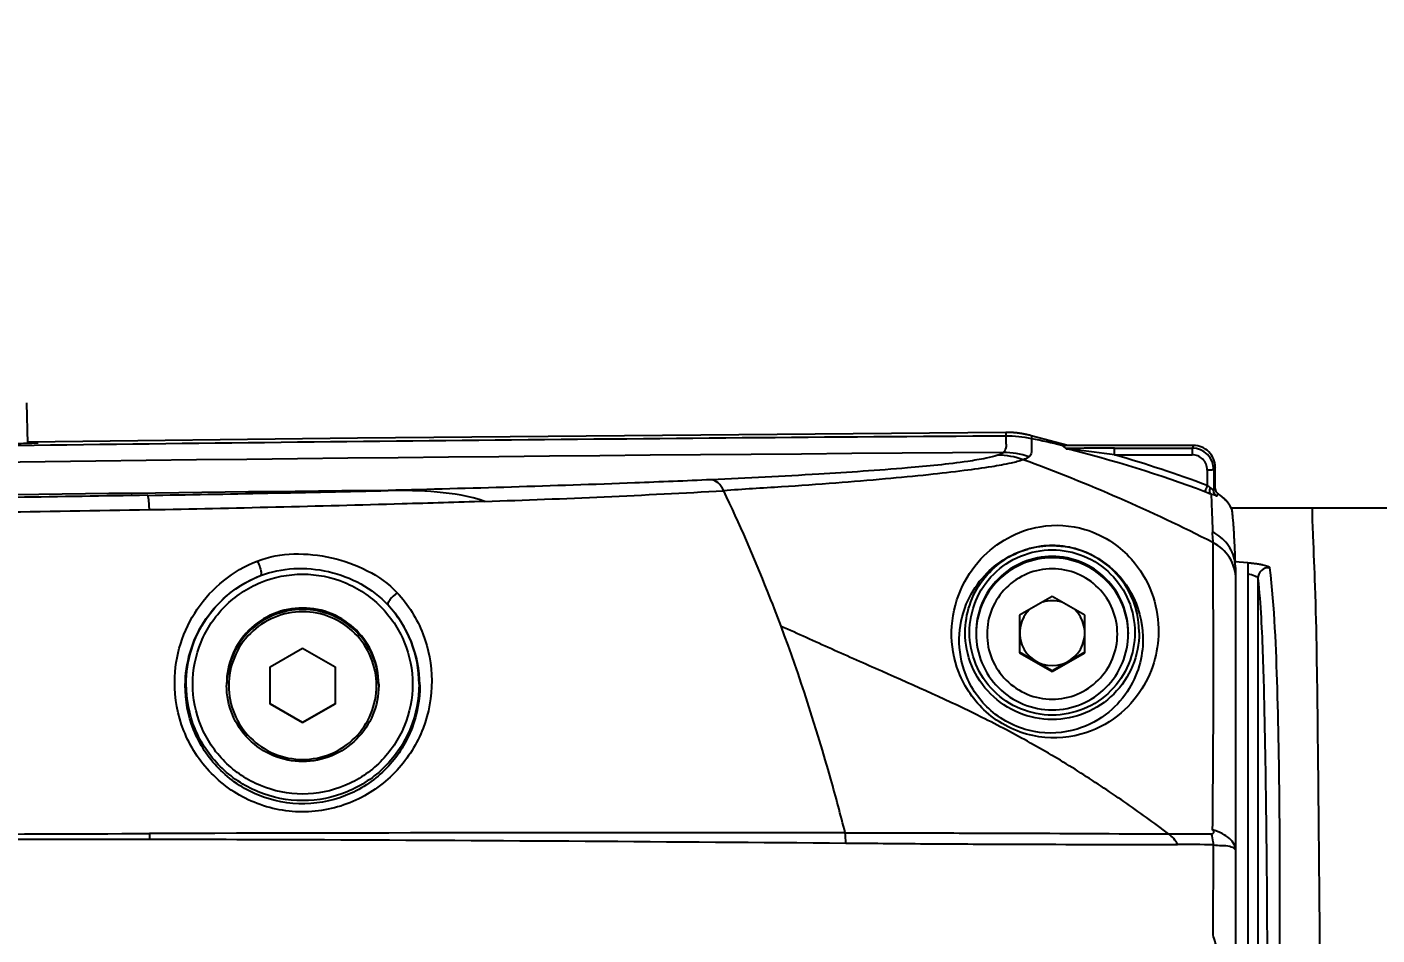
# Model space of a CAD drawing. Header units: millimetres. Extents: x 5828 to 6704, y 123 to 421.
# Drawn here: x 6388.12 to 6391.227, y 276.867 to 278.957 of the extents above; entities that cross this region are included whole.
import ezdxf

# ---------------------------------------------------------------- set-up
doc = ezdxf.new("R2010")
doc.units = ezdxf.units.MM
doc.layers.add('外形图', color=7, linetype='Continuous')
doc.layers.add('尺寸标注', color=7, linetype='Continuous')
doc.styles.add('微软雅黑', font='msyh.ttc', dxfattribs={"height": 1.5})
doc.dimstyles.new('尺寸标注_1_20比例', dxfattribs={"dimtxt": 1.5, "dimasz": 1.25, "dimexe": 0.5, "dimexo": 0.4, "dimgap": 0.5, "dimtad": 1, "dimdec": 1, "dimlfac": 20, "dimdsep": 46, "dimtxsty": '微软雅黑', "dimcen": 0.09, "dimadec": 0, "dimazin": 0, "dimtp": 0.01, "dimtm": 0.01, "dimtfac": 1, "dimtdec": 1, "dimtofl": 0, "dimtmove": 0, "dimatfit": 3, "dimfxl": 1, "dimtolj": 1, "dimarcsym": 0})

# ---------------------------------------------------------------- blocks, each defined once
blk = doc.blocks.new('*D1082')
at = {"layer": 'Defpoints', "color": 0}
for p in [(6409.4545, 284.8229), (6409.4545, 280.4069), (6378.7066, 275.3693)]:
    blk.add_point(p, dxfattribs=at)
at = {"layer": '尺寸标注', "color": 0, "lineweight": -2}
for p, q in [((6378.7066, 275.7693), (6378.7066, 285.3229)), ((6409.4545, 280.8069), (6409.4545, 285.3229)), ((6379.9566, 284.8229), (6408.2045, 284.8229))]:
    blk.add_line(p, q, dxfattribs=at)
at = {"layer": '尺寸标注', "color": 0}
for points in [[(6379.9566, 285.0312), (6379.9566, 284.6146), (6378.7066, 284.8229)], [(6408.2045, 284.6146), (6408.2045, 285.0312), (6409.4545, 284.8229)]]:
    blk.add_solid(points, dxfattribs=at)
at = {"layer": '尺寸标注', "color": 0, "insert": (6394.0805, 286.0945), "char_height": 1.5, "attachment_point": 5, "style": '微软雅黑'}
blk.add_mtext('\\A1;\\A1;{\\fAlibaba PuHuiTi 3.0 55 Regular|b0|i0|c134|p18;615}', dxfattribs=at)
blk = doc.blocks.new('*D1086')
at = {"layer": 'Defpoints', "color": 0}
for p in [(6374.8045, 277.1443), (6410.7045, 221.4555), (6410.7045, 217.572)]:
    blk.add_point(p, dxfattribs=at)
at = {"layer": '尺寸标注', "color": 0, "lineweight": -2}
for p, q in [((6374.8045, 276.7443), (6374.8045, 217.072)), ((6410.7045, 221.0555), (6410.7045, 217.072)), ((6376.0545, 217.572), (6409.4545, 217.572))]:
    blk.add_line(p, q, dxfattribs=at)
at = {"layer": '尺寸标注', "color": 0}
for points in [[(6376.0545, 217.7803), (6376.0545, 217.3636), (6374.8045, 217.572)], [(6409.4545, 217.3636), (6409.4545, 217.7803), (6410.7045, 217.572)]]:
    blk.add_solid(points, dxfattribs=at)
at = {"layer": '尺寸标注', "color": 0, "insert": (6392.7545, 218.8436), "char_height": 1.5, "attachment_point": 5, "style": '微软雅黑'}
blk.add_mtext('\\A1;\\A1;{\\fAlibaba PuHuiTi 3.0 55 Regular|b0|i0|c134|p18;718}', dxfattribs=at)

msp = doc.modelspace()

# ---------------------------------------------------------------- linework, layer by layer
at = {"layer": '外形图', "linetype": 'ByBlock'}
for p, q in [((6388.122, 277.9983), (6388.1201, 278.0917)), ((6388.8811, 278.0109), (6388.1219, 278.0013)), ((6390.3725, 278.0239), (6390.3726, 278.0155)), ((6390.3914, 278.0232), (6390.3895, 278.0233)), ((6390.3931, 278.023), (6390.3914, 278.0232)), ((6390.3948, 278.0229), (6390.3931, 278.023)), ((6390.3964, 278.0227), (6390.3948, 278.0229)), ((6390.3979, 278.0225), (6390.3964, 278.0227)), ((6390.3994, 278.0223), (6390.3979, 278.0225)), ((6390.4008, 278.0222), (6390.3994, 278.0223)), ((6390.4022, 278.022), (6390.4008, 278.0222)), ((6390.4035, 278.0218), (6390.4022, 278.022)), ((6390.4049, 278.0216), (6390.4035, 278.0218)), ((6390.4062, 278.0214), (6390.4049, 278.0216)), ((6390.4076, 278.0212), (6390.4062, 278.0214)), ((6390.4089, 278.021), (6390.4076, 278.0212)), ((6390.4102, 278.0208), (6390.4089, 278.021)), ((6390.4115, 278.0205), (6390.4102, 278.0208)), ((6390.4128, 278.0203), (6390.4115, 278.0205)), ((6390.4141, 278.0201), (6390.4128, 278.0203)), ((6390.4154, 278.0198), (6390.4141, 278.0201)), ((6390.4167, 278.0196), (6390.4154, 278.0198)), ((6390.418, 278.0193), (6390.4167, 278.0196)), ((6390.4192, 278.019), (6390.418, 278.0193)), ((6390.4205, 278.0188), (6390.4192, 278.019)), ((6390.4217, 278.0185), (6390.4205, 278.0188)), ((6390.4229, 278.0182), (6390.4217, 278.0185)), ((6390.4241, 278.0179), (6390.4229, 278.0182)), ((6390.4253, 278.0177), (6390.4241, 278.0179)), ((6390.4265, 278.0174), (6390.4253, 278.0177)), ((6390.4277, 278.0171), (6390.4265, 278.0174)), ((6390.4288, 278.0168), (6390.4277, 278.0171)), ((6390.43, 278.0165), (6390.4288, 278.0168)), ((6390.4312, 278.0162), (6390.43, 278.0165)), ((6390.5158, 277.9939), (6390.4312, 278.0162)), ((6390.8045, 277.9939), (6390.5013, 277.9939)), ((6390.5175, 277.9939), (6390.5129, 277.9941)), ((6390.6227, 277.9722), (6390.8013, 277.9722)), ((6390.623, 277.9722), (6390.623, 277.9875)), ((6390.623, 277.9875), (6390.8013, 277.9875)), ((6390.8045, 277.9939), (6390.8013, 277.9875)), ((6390.8013, 277.9875), (6390.8013, 277.9722)), ((6390.8545, 277.9439), (6390.8513, 277.9375)), ((6390.8545, 277.895), (6390.8545, 277.9439)), ((6390.8363, 277.9372), (6390.8363, 277.9017)), ((6390.8513, 277.9375), (6390.8513, 277.8899)), ((6390.8606, 277.883), (6390.8615, 277.8824)), ((6390.861, 277.8827), (6390.8608, 277.8828)), ((6390.8621, 277.882), (6390.861, 277.8827)), ((6390.867, 277.8785), (6390.8621, 277.882)), ((6390.8708, 277.8755), (6390.867, 277.8785)), ((6390.8722, 277.8744), (6390.8708, 277.8755)), ((6390.8753, 277.8714), (6390.8722, 277.8744)), ((6390.877, 277.8698), (6390.8753, 277.8714)), ((6390.8796, 277.8669), (6390.877, 277.8698)), ((6390.8815, 277.8649), (6390.8796, 277.8669)), ((6390.8836, 277.8621), (6390.8815, 277.8649)), ((6390.8922, 277.8491), (6390.892, 277.8491)), ((6391.352, 277.8491), (6390.8922, 277.8491)), ((6391.0784, 277.8488), (6391.0784, 277.8491)), ((6390.4542, 277.7618), (6390.4545, 277.7618)), ((6390.4668, 277.763), (6390.4669, 277.763)), ((6390.8995, 277.7268), (6390.9295, 277.7245)), ((6390.9295, 277.7243), (6390.9295, 272.9688)), ((6388.6424, 277.6878), (6388.6573, 277.6942)), ((6388.6573, 277.6942), (6388.6575, 277.6942)), ((6390.902, 272.989), (6390.902, 277.7048)), ((6390.9529, 277.6878), (6390.9529, 273.0036)), ((6390.4795, 277.6465), (6390.4045, 277.6032)), ((6390.5545, 277.6032), (6390.4795, 277.6465)), ((6390.4045, 277.6032), (6390.4045, 277.5167)), ((6390.5545, 277.5167), (6390.5545, 277.6032)), ((6390.3045, 277.5634), (6390.3045, 277.5604)), ((6390.6545, 277.5634), (6390.6545, 277.5604)), ((6388.68, 277.4842), (6388.7545, 277.5272)), ((6388.7545, 277.5272), (6388.829, 277.4842)), ((6390.4045, 277.5189), (6390.4795, 277.4756)), ((6390.4045, 277.5167), (6390.4795, 277.4734)), ((6390.4795, 277.4756), (6390.5545, 277.5189)), ((6390.4795, 277.4734), (6390.5545, 277.5167)), ((6388.68, 277.3982), (6388.68, 277.4842)), ((6388.829, 277.4842), (6388.829, 277.3982)), ((6390.4795, 277.4734), (6390.4795, 277.4756)), ((6388.5795, 277.4447), (6388.5795, 277.4413)), ((6388.9295, 277.4447), (6388.9295, 277.4413)), ((6388.68, 277.4), (6388.7545, 277.357)), ((6388.7545, 277.3552), (6388.68, 277.3982)), ((6388.7545, 277.357), (6388.829, 277.4)), ((6388.829, 277.3982), (6388.7545, 277.3552)), ((6388.7545, 277.3552), (6388.7545, 277.357)), ((6388.402, 277.1007), (6388.402, 277.0878)), ((6390.8497, 276.8673), (6390.8506, 277.075))]:
    msp.add_line(p, q, dxfattribs=at)
msp.add_lwpolyline([(6390.3895, 278.0233), (6390.3886, 278.0234), (6390.3876, 278.0234), (6390.3866, 278.0235), (6390.3856, 278.0236), (6390.3845, 278.0236), (6390.3835, 278.0237), (6390.3823, 278.0237), (6390.3812, 278.0238), (6390.38, 278.0238), (6390.3787, 278.0238), (6390.3775, 278.0239), (6390.3763, 278.0239), (6390.3752, 278.0239), (6390.374, 278.0239), (6390.3729, 278.0239), (6388.8811, 278.0109)], dxfattribs=at)
for centre, radius, start, end in [((6392.9089, -97.3176), 375.3417, 90.387174, 90.75748), ((6390.3744, 277.7363), 0.2791, 78.0459, 90.3848), ((6389.811, 275.0774), 2.9971, 76.6828, 78.0364), ((6390.3683, 277.7967), 0.1807, 71.2336, 90.5896), ((6389.7904, 275.093), 2.9819, 69.5751, 76.0065), ((6390.0209, 273.6666), 4.3475, 82.0393, 83.291), ((6389.794, 275.1013), 2.9881, 69.5854, 73.8985), ((6390.8013, 277.9375), 0.05, 0.0119, 89.9969), ((6390.8013, 277.9372), 0.035, 0.0008, 90.0079), ((6390.8045, 277.9439), 0.05, 359.9792, 90.0295), ((6389.0407, 274.2249), 3.98, 62.9744, 69.8348), ((6387.1686, 352.769), 74.9001, 270.940409, 271.363945), ((6388.4475, 300.2386), 22.3853, 271.85903, 273.26776), ((6391.1406, 278.7154), 0.8839, 249.5005, 250.4794), ((6390.8147, 277.8087), 0.0873, 27.397, 57.6052), ((6390.4795, 277.5632), 0.2002, 97.2587, 106.2617), ((6390.4795, 277.5632), 0.2002, 93.6462, 97.1835), ((6390.4795, 277.5633), 0.2002, 86.0545, 93.5929), ((6390.4794, 277.5629), 0.2005, 77.408, 86.0484), ((6390.4794, 277.5628), 0.2006, 66.8613, 77.3907), ((6390.4795, 277.5633), 0.2001, 0.0021, 66.8529), ((6390.7976, 277.704), 0.1044, 0.427, 12.5768), ((6388.751, 277.4408), 0.273, 0.4454, 42.9813), ((6388.7546, 277.4444), 0.2679, 0.0006, 42.9424), ((6390.4795, 277.5622), 0.075, 133.0228, 46.9772), ((6389.6991, -172.7602), 449.8628, 89.961254, 90.165199), ((6389.6838, 277.0752), 0.3206, 0.6496, 4.865), ((6390.6641, 248.1897), 28.8859, 89.63004, 89.79395), ((6390.0158, 276.6125), 0.872, 14.6878, 16.9934)]:
    msp.add_arc(centre, radius, start, end, dxfattribs=at)
for points, knots in [([(6390.3726, 278.0155), (6390.3726, 278.0132), (6390.3725, 278.0065), (6390.3734, 277.9971), (6390.3732, 277.9858), (6390.3692, 277.9799), (6390.3664, 277.9775)], [0, 0, 0, 0, 0.166223, 0.505582, 0.716403, 1, 1, 1, 1]), ([(6390.4323, 278.0094), (6390.432, 278.0071), (6390.4321, 278.0016), (6390.4321, 277.9944), (6390.432, 277.9874), (6390.432, 277.9814), (6390.4318, 277.9742), (6390.4286, 277.9697), (6390.4264, 277.9679)], [0, 0, 0, 0, 0.162756, 0.37913, 0.506706, 0.646682, 0.800148, 1, 1, 1, 1]), ([(6388.1449, 277.9996), (6388.1449, 277.9993), (6388.1429, 277.9996), (6388.1408, 277.9989), (6388.1359, 277.9989), (6388.1297, 277.9985), (6388.1215, 277.9983), (6388.1076, 277.9978), (6388.0864, 277.9972), (6388.057, 277.9964), (6388.0231, 277.9957), (6387.9859, 277.995), (6387.9601, 277.9946), (6387.9468, 277.9944)], [0, 0, 0, 0, 0.004803, 0.018825, 0.042007, 0.074166, 0.115042, 0.164301, 0.286281, 0.436111, 0.608879, 0.798919, 1, 1, 1, 1]), ([(6388.122, 278.0002), (6388.1253, 278.0002), (6388.131, 278.0001), (6388.1376, 278.0001), (6388.1413, 277.9999), (6388.1433, 277.9999), (6388.1441, 277.9997), (6388.1449, 277.9997), (6388.1449, 277.9996)], [0, 0, 0, 0, 0.432543, 0.745645, 0.856104, 0.935355, 0.983213, 1, 1, 1, 1]), ([(6390.3674, 277.9775), (6390.3668, 277.9769), (6390.3628, 277.9741), (6390.3581, 277.9726), (6390.3542, 277.9714)], [0, 0, 0, 0, 0.169132, 1, 1, 1, 1]), ([(6390.5117, 277.9865), (6390.5112, 277.9865), (6390.5105, 277.9875), (6390.509, 277.9887), (6390.507, 277.9903), (6390.5043, 277.9922), (6390.5024, 277.9933), (6390.5013, 277.9939)], [0, 0, 0, 0, 0.1242, 0.232567, 0.465464, 0.721037, 1, 1, 1, 1]), ([(6390.5257, 277.9869), (6390.523, 277.9869), (6390.521, 277.9867), (6390.5098, 277.9868), (6390.5117, 277.9865)], [0, 0, 0, 0, 0.595065, 1, 1, 1, 1]), ([(6390.5119, 277.9862), (6390.513, 277.9862), (6390.5187, 277.9854), (6390.5243, 277.9848), (6390.5288, 277.9843)], [0, 0, 0, 0, 0.205923, 1, 1, 1, 1]), ([(6390.5288, 277.9843), (6390.5286, 277.9847), (6390.5278, 277.9858), (6390.5266, 277.9869), (6390.5256, 277.9869)], [0, 0, 0, 0, 0.31052, 1, 1, 1, 1]), ([(6390.623, 277.9875), (6390.6148, 277.9875), (6390.5823, 277.9874), (6390.5499, 277.9873), (6390.5257, 277.9869)], [0, 0, 0, 0, 0.254054, 1, 1, 1, 1]), ([(6390.3542, 277.9714), (6390.3455, 277.9685), (6390.3226, 277.963), (6390.2534, 277.9517), (6390.1248, 277.9395), (6389.9281, 277.9263), (6389.7776, 277.9185), (6389.6953, 277.9148)], [0, 0, 0, 0, 0.041727, 0.106521, 0.317213, 0.626623, 1, 1, 1, 1]), ([(6390.4127, 277.9609), (6390.4038, 277.9575), (6390.3796, 277.9515), (6390.3343, 277.9435), (6390.271, 277.9348), (6390.1894, 277.9254), (6390.0909, 277.916), (6389.978, 277.9067), (6389.854, 277.898), (6389.7679, 277.8928), (6389.7235, 277.8897)], [0, 0, 0, 0, 0.041583, 0.107069, 0.199011, 0.317988, 0.46222, 0.627123, 0.807651, 1, 1, 1, 1]), ([(6390.4264, 277.9679), (6390.4256, 277.9672), (6390.4214, 277.9643), (6390.4166, 277.9624), (6390.4127, 277.9609)], [0, 0, 0, 0, 0.191809, 1, 1, 1, 1]), ([(6389.6953, 277.9148), (6389.6365, 277.9122), (6389.3887, 277.902), (6389.1407, 277.8949), (6388.9515, 277.8902)], [0, 0, 0, 0, 0.237167, 1, 1, 1, 1]), ([(6389.7235, 277.8897), (6389.7203, 277.8963), (6389.7132, 277.9075), (6389.7009, 277.9143), (6389.6952, 277.9148)], [0, 0, 0, 0, 0.563685, 1, 1, 1, 1]), ([(6390.8513, 277.9375), (6390.851, 277.9372), (6390.8492, 277.9376), (6390.8463, 277.9371), (6390.8416, 277.9373), (6390.8382, 277.9372), (6390.8363, 277.9372)], [0, 0, 0, 0, 0.081307, 0.299214, 0.621428, 1, 1, 1, 1]), ([(6388.9515, 277.8902), (6388.3799, 277.8842), (6387.2366, 277.8696), (6385.8077, 277.8421), (6384.6647, 277.8132), (6383.8076, 277.7877), (6382.9506, 277.7581), (6382.0937, 277.7239), (6381.3799, 277.6913), (6380.8089, 277.6627), (6380.3807, 277.6398), (6379.9527, 277.6156), (6379.5247, 277.59), (6379.1681, 277.5672), (6378.8829, 277.5486), (6378.6691, 277.5334), (6378.455, 277.5205), (6378.2431, 277.4857), (6378.0356, 277.4309), (6377.8344, 277.3562), (6377.6413, 277.2623), (6377.3975, 277.1129), (6377.1216, 276.8829), (6376.8503, 276.5482), (6376.582, 276.0426), (6376.4387, 275.3268), (6376.5791, 274.6104), (6376.8454, 274.1037), (6377.1153, 273.7679), (6377.3903, 273.5367), (6377.6335, 273.3864), (6377.8261, 273.2917), (6378.027, 273.2162), (6378.2343, 273.1606), (6378.4461, 273.1248), (6378.6601, 273.1114), (6378.874, 273.0965), (6379.1592, 273.0778), (6379.5158, 273.055), (6379.9438, 273.0293), (6380.3718, 273.0051), (6380.8, 272.9822), (6381.3709, 272.9535), (6382.0848, 272.9209), (6382.9416, 272.8867), (6383.7986, 272.857), (6384.6558, 272.8314), (6385.7988, 272.8025), (6387.2277, 272.775), (6388.371, 272.7603), (6388.9426, 272.7543)], [0, 0, 0, 0, 0.062536, 0.125072, 0.15634, 0.187608, 0.218876, 0.250144, 0.281412, 0.297046, 0.31268, 0.328314, 0.343948, 0.359582, 0.367399, 0.375216, 0.383032, 0.390847, 0.398661, 0.406475, 0.414289, 0.422103, 0.437713, 0.453322, 0.46893, 0.5, 0.53107, 0.546679, 0.562288, 0.577897, 0.585711, 0.593525, 0.601339, 0.609153, 0.616968, 0.624784, 0.632601, 0.640418, 0.656052, 0.671686, 0.68732, 0.702954, 0.718588, 0.749856, 0.781124, 0.812392, 0.84366, 0.874928, 0.937464, 1, 1, 1, 1]), ([(6388.3979, 277.8791), (6388.1965, 277.8756), (6387.7934, 277.8702), (6386.9871, 277.8581), (6385.9791, 277.8395), (6384.7696, 277.8106), (6383.5604, 277.7742), (6382.3514, 277.7294), (6381.1428, 277.675), (6379.9348, 277.61), (6379.1298, 277.5595), (6378.7275, 277.5317)], [0, 0, 0, 0, 0.062464, 0.124966, 0.249971, 0.374976, 0.499981, 0.624986, 0.74999, 0.874995, 1, 1, 1, 1]), ([(6388.402, 277.8453), (6388.4018, 277.8497), (6388.4013, 277.8575), (6388.4005, 277.8679), (6388.3993, 277.8745), (6388.3988, 277.8783), (6388.3979, 277.8791)], [0, 0, 0, 0, 0.386336, 0.694217, 0.902755, 1, 1, 1, 1]), ([(6389.1739, 277.8651), (6389.1386, 277.8773), (6389.0637, 277.8889), (6388.989, 277.8906), (6388.9515, 277.8902)], [0, 0, 0, 0, 0.499468, 1, 1, 1, 1]), ([(6389.8556, 277.5776), (6389.8454, 277.6047), (6389.8049, 277.7102), (6389.7599, 277.814), (6389.7235, 277.8897)], [0, 0, 0, 0, 0.256162, 1, 1, 1, 1]), ([(6390.8363, 277.9017), (6390.835, 277.8985), (6390.8335, 277.8936), (6390.8313, 277.889), (6390.831, 277.8874)], [0, 0, 0, 0, 0.691939, 1, 1, 1, 1]), ([(6390.8452, 277.8823), (6390.8435, 277.8831), (6390.8416, 277.8888), (6390.8426, 277.8935), (6390.8434, 277.8965)], [0, 0, 0, 0, 0.385524, 1, 1, 1, 1]), ([(6390.8513, 277.8899), (6390.8512, 277.8896), (6390.85, 277.8912), (6390.8487, 277.8919), (6390.8462, 277.8944), (6390.8444, 277.8958), (6390.8434, 277.8965)], [0, 0, 0, 0, 0.083743, 0.313209, 0.630303, 1, 1, 1, 1]), ([(6390.8452, 277.8823), (6390.8457, 277.8708), (6390.8467, 277.8417), (6390.8484, 277.8126), (6390.8481, 277.7948)], [0, 0, 0, 0, 0.392313, 1, 1, 1, 1]), ([(6390.8587, 277.8769), (6390.8585, 277.8766), (6390.8568, 277.8778), (6390.8547, 277.8783), (6390.8503, 277.8804), (6390.8471, 277.8816), (6390.8452, 277.8822)], [0, 0, 0, 0, 0.068932, 0.267556, 0.583611, 1, 1, 1, 1]), ([(6390.8513, 277.8899), (6390.8515, 277.8904), (6390.8525, 277.8922), (6390.8536, 277.8939), (6390.8545, 277.895)], [0, 0, 0, 0, 0.278671, 1, 1, 1, 1]), ([(6390.8587, 277.8769), (6390.8589, 277.8775), (6390.8597, 277.8793), (6390.8607, 277.8811), (6390.8615, 277.8824)], [0, 0, 0, 0, 0.279469, 1, 1, 1, 1]), ([(6389.1737, 277.8651), (6389.1103, 277.863), (6388.8531, 277.8549), (6388.5959, 277.8491), (6388.402, 277.8453)], [0, 0, 0, 0, 0.246484, 1, 1, 1, 1]), ([(6390.8922, 277.8488), (6390.8919, 277.8476), (6390.8929, 277.8446), (6390.8935, 277.8401), (6390.8939, 277.835), (6390.8947, 277.8274), (6390.8959, 277.8167), (6390.8972, 277.7967), (6390.8986, 277.7666), (6390.8998, 277.7411), (6390.9004, 277.7267)], [0, 0, 0, 0, 0.03193, 0.072984, 0.111979, 0.156192, 0.260395, 0.375164, 0.647048, 1, 1, 1, 1]), ([(6391.0967, 276.7066), (6391.0951, 276.9238), (6391.0923, 277.2449), (6391.0877, 277.6047), (6391.0808, 277.7681), (6391.0784, 277.8278), (6391.0784, 277.8488)], [0, 0, 0, 0, 0.570455, 0.843262, 0.944701, 1, 1, 1, 1]), ([(6388.402, 277.8453), (6388.1582, 277.8411), (6387.6705, 277.8344), (6386.939, 277.823), (6386.2073, 277.8095), (6385.2318, 277.7883), (6384.0126, 277.7555), (6383.0375, 277.7213), (6382.55, 277.7019)], [0, 0, 0, 0, 0.124947, 0.249954, 0.374962, 0.49997, 0.749985, 1, 1, 1, 1]), ([(6390.248, 277.5661), (6390.2487, 277.5986), (6390.2622, 277.6598), (6390.3107, 277.7339), (6390.3754, 277.7847), (6390.4587, 277.8142), (6390.5463, 277.809), (6390.6167, 277.7749), (6390.6717, 277.7264), (6390.7122, 277.659), (6390.7234, 277.601), (6390.7242, 277.5732)], [0, 0, 0, 0, 0.130839, 0.245199, 0.350349, 0.45662, 0.59535, 0.690578, 0.767013, 0.887998, 1, 1, 1, 1]), ([(6390.8481, 277.7948), (6390.848, 277.793), (6390.8478, 277.7848), (6390.8487, 277.7766), (6390.8492, 277.7703)], [0, 0, 0, 0, 0.229192, 1, 1, 1, 1]), ([(6390.2657, 277.5496), (6390.2662, 277.5763), (6390.2765, 277.6267), (6390.3142, 277.6886), (6390.3641, 277.7323), (6390.4032, 277.75), (6390.4234, 277.7556)], [0, 0, 0, 0, 0.290056, 0.542582, 0.773348, 1, 1, 1, 1]), ([(6390.2793, 277.5633), (6390.2793, 277.5846), (6390.2863, 277.6277), (6390.3166, 277.6854), (6390.3635, 277.7307), (6390.4029, 277.7494), (6390.4234, 277.7554)], [0, 0, 0, 0, 0.249986, 0.499979, 0.749984, 1, 1, 1, 1]), ([(6390.4234, 277.7556), (6390.4414, 277.7607), (6390.4872, 277.7672), (6390.5335, 277.758), (6390.5583, 277.7475)], [0, 0, 0, 0, 0.409983, 1, 1, 1, 1]), ([(6390.8492, 277.7703), (6390.8489, 277.7491), (6390.8491, 277.6842), (6390.8502, 277.5506), (6390.85, 277.3515), (6390.8486, 277.196), (6390.848, 277.1091)], [0, 0, 0, 0, 0.096381, 0.29438, 0.605965, 1, 1, 1, 1]), ([(6390.902, 277.6861), (6390.902, 277.7033), (6390.892, 277.7385), (6390.8647, 277.7627), (6390.8492, 277.7703)], [0, 0, 0, 0, 0.498991, 1, 1, 1, 1]), ([(6388.4601, 277.4503), (6388.4603, 277.4798), (6388.4696, 277.539), (6388.5086, 277.6199), (6388.5697, 277.6864), (6388.6222, 277.7169), (6388.6502, 277.7279)], [0, 0, 0, 0, 0.248984, 0.49699, 0.746497, 1, 1, 1, 1]), ([(6388.6502, 277.7279), (6388.6768, 277.7383), (6388.7349, 277.7481), (6388.8218, 277.7384), (6388.9042, 277.7095), (6388.9527, 277.6758), (6388.9721, 277.6549)], [0, 0, 0, 0, 0.247836, 0.499872, 0.75215, 1, 1, 1, 1]), ([(6388.6502, 277.7279), (6388.652, 277.7243), (6388.655, 277.7173), (6388.658, 277.7069), (6388.6593, 277.6998), (6388.6586, 277.6947), (6388.6573, 277.6942)], [0, 0, 0, 0, 0.335471, 0.653309, 0.886328, 1, 1, 1, 1]), ([(6390.2893, 277.5634), (6390.2893, 277.5882), (6390.2992, 277.6382), (6390.3415, 277.7014), (6390.4048, 277.7437), (6390.4795, 277.7585), (6390.5542, 277.7437), (6390.6175, 277.7014), (6390.6598, 277.6382), (6390.6697, 277.5882), (6390.6697, 277.5634)], [0, 0, 0, 0, 0.124991, 0.249988, 0.374991, 0.5, 0.625009, 0.750012, 0.875009, 1, 1, 1, 1]), ([(6390.6545, 277.5634), (6390.6545, 277.5862), (6390.6454, 277.6322), (6390.6065, 277.6904), (6390.5482, 277.7293), (6390.4795, 277.743), (6390.4108, 277.7293), (6390.3525, 277.6904), (6390.3136, 277.6322), (6390.3045, 277.5862), (6390.3045, 277.5634)], [0, 0, 0, 0, 0.124991, 0.249988, 0.374991, 0.5, 0.625009, 0.750012, 0.875009, 1, 1, 1, 1]), ([(6390.6545, 277.5604), (6390.6545, 277.5831), (6390.6454, 277.6292), (6390.6065, 277.6873), (6390.5482, 277.7263), (6390.4795, 277.7399), (6390.4108, 277.7263), (6390.3525, 277.6873), (6390.3136, 277.6292), (6390.3045, 277.5831), (6390.3045, 277.5604)], [0, 0, 0, 0, 0.124991, 0.249988, 0.374991, 0.5, 0.625009, 0.750012, 0.875009, 1, 1, 1, 1]), ([(6390.5583, 277.7475), (6390.5836, 277.7369), (6390.6237, 277.7094), (6390.6725, 277.6435), (6390.6873, 277.5889), (6390.6883, 277.5546)], [0, 0, 0, 0, 0.337416, 0.578348, 1, 1, 1, 1]), ([(6390.9296, 277.7243), (6390.9298, 277.7239), (6390.9313, 277.7239), (6390.9332, 277.7237), (6390.9358, 277.7235), (6390.939, 277.7232), (6390.943, 277.7227), (6390.9492, 277.722), (6390.9563, 277.7209), (6390.9656, 277.719), (6390.9732, 277.717), (6390.9783, 277.7146), (6390.9797, 277.7131), (6390.9798, 277.7124)], [0, 0, 0, 0, 0.021742, 0.072297, 0.119089, 0.166254, 0.259307, 0.349861, 0.520158, 0.670993, 0.894429, 0.961225, 1, 1, 1, 1]), ([(6388.4865, 277.4444), (6388.4865, 277.4711), (6388.4946, 277.5248), (6388.5299, 277.598), (6388.5853, 277.6575), (6388.6324, 277.6845), (6388.6573, 277.6942)], [0, 0, 0, 0, 0.249987, 0.499981, 0.749985, 1, 1, 1, 1]), ([(6388.5015, 277.4447), (6388.5015, 277.4776), (6388.5147, 277.5441), (6388.5709, 277.6282), (6388.6552, 277.6845), (6388.7545, 277.7042), (6388.8538, 277.6845), (6388.938, 277.6282), (6388.9943, 277.5441), (6389.0075, 277.4776), (6389.0075, 277.4447)], [0, 0, 0, 0, 0.124991, 0.249987, 0.374991, 0.5, 0.625009, 0.750013, 0.875009, 1, 1, 1, 1]), ([(6388.6575, 277.6942), (6388.7061, 277.7131), (6388.8172, 277.7177), (6388.9151, 277.6652), (6388.9507, 277.627)], [0, 0, 0, 0, 0.499892, 1, 1, 1, 1]), ([(6390.6295, 277.5599), (6390.6295, 277.5795), (6390.6217, 277.6189), (6390.5883, 277.6687), (6390.5384, 277.7021), (6390.4795, 277.7138), (6390.4206, 277.7021), (6390.3707, 277.6687), (6390.3373, 277.6189), (6390.3295, 277.5795), (6390.3295, 277.5599)], [0, 0, 0, 0, 0.124991, 0.249988, 0.374991, 0.5, 0.625009, 0.750012, 0.875009, 1, 1, 1, 1]), ([(6390.9295, 277.6986), (6390.9352, 277.6977), (6390.9428, 277.6957), (6390.9505, 277.6916), (6390.9528, 277.689), (6390.9529, 277.6878)], [0, 0, 0, 0, 0.648106, 0.866969, 1, 1, 1, 1]), ([(6390.9798, 277.7124), (6390.9731, 277.7129), (6390.9589, 277.7082), (6390.9529, 277.6944), (6390.9529, 277.6878)], [0, 0, 0, 0, 0.502347, 1, 1, 1, 1]), ([(6390.9798, 277.7124), (6390.9905, 277.6203), (6390.9984, 277.4247), (6391.0027, 277.1637), (6391.0026, 276.9257), (6391.0025, 276.7906), (6391.0024, 276.721)], [0, 0, 0, 0, 0.280327, 0.591289, 0.789483, 1, 1, 1, 1]), ([(6388.4843, 277.4423), (6388.4846, 277.4927), (6388.5146, 277.596), (6388.5961, 277.6666), (6388.6424, 277.6878)], [0, 0, 0, 0, 0.497188, 1, 1, 1, 1]), ([(6390.9529, 277.6878), (6390.9561, 277.6577), (6390.9628, 277.5676), (6390.9682, 277.3765), (6390.973, 277.0828), (6390.974, 276.8492), (6390.9745, 276.7164)], [0, 0, 0, 0, 0.093312, 0.278992, 0.589986, 1, 1, 1, 1]), ([(6388.9721, 277.6549), (6388.9659, 277.6502), (6388.9579, 277.6423), (6388.9513, 277.6331), (6388.9498, 277.628), (6388.9507, 277.627)], [0, 0, 0, 0, 0.647635, 0.882752, 1, 1, 1, 1]), ([(6388.9721, 277.6549), (6388.9975, 277.6276), (6389.0377, 277.5633), (6389.0514, 277.489), (6389.0516, 277.4526)], [0, 0, 0, 0, 0.506196, 1, 1, 1, 1]), ([(6388.7545, 277.6197), (6388.7317, 277.6197), (6388.6857, 277.6106), (6388.6275, 277.5716), (6388.5886, 277.5135), (6388.5795, 277.4675), (6388.5795, 277.4447)], [0, 0, 0, 0, 0.250018, 0.500025, 0.750018, 1, 1, 1, 1]), ([(6388.7545, 277.6163), (6388.7317, 277.6163), (6388.6857, 277.6072), (6388.6275, 277.5682), (6388.5886, 277.5101), (6388.5795, 277.464), (6388.5795, 277.4413)], [0, 0, 0, 0, 0.250018, 0.500025, 0.750018, 1, 1, 1, 1]), ([(6388.7545, 277.6112), (6388.7324, 277.6112), (6388.6877, 277.6023), (6388.6312, 277.5645), (6388.5933, 277.5079), (6388.5801, 277.4412), (6388.5933, 277.3745), (6388.6312, 277.3179), (6388.6877, 277.2801), (6388.7324, 277.2712), (6388.7545, 277.2712)], [0, 0, 0, 0, 0.125009, 0.250012, 0.375009, 0.5, 0.624991, 0.749988, 0.874991, 1, 1, 1, 1]), ([(6388.9295, 277.4447), (6388.9295, 277.4675), (6388.9204, 277.5135), (6388.8814, 277.5716), (6388.8233, 277.6106), (6388.7773, 277.6197), (6388.7545, 277.6197)], [0, 0, 0, 0, 0.249982, 0.499975, 0.749982, 1, 1, 1, 1]), ([(6388.9295, 277.4413), (6388.9295, 277.464), (6388.9204, 277.5101), (6388.8814, 277.5682), (6388.8233, 277.6072), (6388.7773, 277.6163), (6388.7545, 277.6163)], [0, 0, 0, 0, 0.249982, 0.499975, 0.749982, 1, 1, 1, 1]), ([(6388.7545, 277.2712), (6388.7766, 277.2712), (6388.8213, 277.2801), (6388.8778, 277.3179), (6388.9156, 277.3745), (6388.9289, 277.4412), (6388.9156, 277.5079), (6388.8778, 277.5645), (6388.8213, 277.6023), (6388.7766, 277.6112), (6388.7545, 277.6112)], [0, 0, 0, 0, 0.125009, 0.250012, 0.375009, 0.5, 0.624991, 0.749988, 0.874991, 1, 1, 1, 1]), ([(6390.0033, 277.1024), (6389.9926, 277.1437), (6389.9495, 277.3039), (6389.8989, 277.4622), (6389.8556, 277.5776)], [0, 0, 0, 0, 0.256573, 1, 1, 1, 1]), ([(6390.7472, 277.1001), (6390.7136, 277.1257), (6390.6448, 277.1749), (6390.5393, 277.2452), (6390.4303, 277.3101), (6390.2805, 277.3886), (6390.1258, 277.4572), (6389.9711, 277.5252), (6389.8942, 277.5604), (6389.8556, 277.5775)], [0, 0, 0, 0, 0.125001, 0.249999, 0.374995, 0.499991, 0.749985, 0.874992, 1, 1, 1, 1]), ([(6390.7242, 277.5732), (6390.7248, 277.5496), (6390.7191, 277.5003), (6390.688, 277.429), (6390.6304, 277.365), (6390.5423, 277.3205), (6390.4297, 277.317), (6390.3232, 277.3712), (6390.2593, 277.4645), (6390.2473, 277.5344), (6390.248, 277.5661)], [0, 0, 0, 0, 0.093251, 0.192365, 0.301445, 0.425883, 0.570745, 0.728743, 0.875043, 1, 1, 1, 1]), ([(6390.6883, 277.5546), (6390.6889, 277.5344), (6390.6843, 277.4921), (6390.6585, 277.4307), (6390.6099, 277.3743), (6390.5336, 277.3332), (6390.4325, 277.3272), (6390.3346, 277.3748), (6390.2761, 277.4589), (6390.2651, 277.5216), (6390.2657, 277.5496)], [0, 0, 0, 0, 0.090056, 0.186013, 0.292171, 0.414771, 0.56124, 0.725399, 0.875374, 1, 1, 1, 1]), ([(6390.6797, 277.5633), (6390.6797, 277.5372), (6390.6692, 277.4846), (6390.6247, 277.4181), (6390.5581, 277.3735), (6390.4795, 277.3579), (6390.4009, 277.3735), (6390.3343, 277.4181), (6390.2897, 277.4846), (6390.2793, 277.5372), (6390.2793, 277.5633)], [0, 0, 0, 0, 0.124991, 0.249988, 0.374991, 0.5, 0.625009, 0.750012, 0.875009, 1, 1, 1, 1]), ([(6390.6697, 277.5634), (6390.6697, 277.5387), (6390.6598, 277.4887), (6390.6175, 277.4255), (6390.5542, 277.3832), (6390.4795, 277.3683), (6390.4048, 277.3832), (6390.3415, 277.4255), (6390.2992, 277.4887), (6390.2893, 277.5387), (6390.2893, 277.5634)], [0, 0, 0, 0, 0.124991, 0.249988, 0.374991, 0.5, 0.625009, 0.750012, 0.875009, 1, 1, 1, 1]), ([(6390.3045, 277.5604), (6390.3045, 277.5376), (6390.3136, 277.4916), (6390.3525, 277.4335), (6390.4108, 277.3945), (6390.4795, 277.3809), (6390.5482, 277.3945), (6390.6065, 277.4335), (6390.6454, 277.4916), (6390.6545, 277.5376), (6390.6545, 277.5604)], [0, 0, 0, 0, 0.124993, 0.249991, 0.374993, 0.5, 0.625007, 0.750009, 0.875007, 1, 1, 1, 1]), ([(6390.3295, 277.5599), (6390.3295, 277.5404), (6390.3373, 277.501), (6390.3707, 277.4512), (6390.4206, 277.4178), (6390.4795, 277.4061), (6390.5384, 277.4178), (6390.5883, 277.4512), (6390.6217, 277.501), (6390.6295, 277.5404), (6390.6295, 277.5599)], [0, 0, 0, 0, 0.124991, 0.249988, 0.374991, 0.5, 0.625009, 0.750012, 0.875009, 1, 1, 1, 1]), ([(6389.0516, 277.4526), (6389.0517, 277.4155), (6389.0379, 277.3398), (6388.9765, 277.2406), (6388.8797, 277.1699), (6388.7608, 277.1423), (6388.64, 277.1647), (6388.5391, 277.2332), (6388.4741, 277.3339), (6388.4598, 277.412), (6388.4601, 277.4503)], [0, 0, 0, 0, 0.119406, 0.241477, 0.367081, 0.49515, 0.623784, 0.751362, 0.876867, 1, 1, 1, 1]), ([(6389.0225, 277.4444), (6389.0225, 277.4096), (6389.0085, 277.3391), (6388.9489, 277.2501), (6388.8597, 277.1904), (6388.7545, 277.1695), (6388.6493, 277.1904), (6388.5601, 277.2501), (6388.5004, 277.3391), (6388.4865, 277.4096), (6388.4865, 277.4444)], [0, 0, 0, 0, 0.124991, 0.249988, 0.374991, 0.5, 0.625009, 0.750012, 0.875009, 1, 1, 1, 1]), ([(6389.0075, 277.4447), (6389.0075, 277.4118), (6388.9943, 277.3453), (6388.938, 277.2612), (6388.8538, 277.2049), (6388.7545, 277.1851), (6388.6552, 277.2049), (6388.5709, 277.2612), (6388.5147, 277.3453), (6388.5015, 277.4118), (6388.5015, 277.4447)], [0, 0, 0, 0, 0.124991, 0.249987, 0.374991, 0.5, 0.625009, 0.750013, 0.875009, 1, 1, 1, 1]), ([(6389.024, 277.443), (6389.0243, 277.4095), (6389.0121, 277.3408), (6388.9566, 277.2506), (6388.8683, 277.1863), (6388.7594, 277.1615), (6388.649, 277.1823), (6388.5568, 277.2448), (6388.4973, 277.3364), (6388.4841, 277.4075), (6388.4843, 277.4423)], [0, 0, 0, 0, 0.118401, 0.239888, 0.365576, 0.494243, 0.623591, 0.751663, 0.877244, 1, 1, 1, 1]), ([(6388.7545, 277.2663), (6388.7317, 277.2663), (6388.6857, 277.2754), (6388.6275, 277.3144), (6388.5886, 277.3725), (6388.5795, 277.4185), (6388.5795, 277.4413)], [0, 0, 0, 0, 0.250017, 0.500024, 0.750017, 1, 1, 1, 1]), ([(6388.9295, 277.4413), (6388.9295, 277.4185), (6388.9204, 277.3725), (6388.8814, 277.3144), (6388.8233, 277.2754), (6388.7773, 277.2663), (6388.7545, 277.2663)], [0, 0, 0, 0, 0.249983, 0.499976, 0.749983, 1, 1, 1, 1]), ([(6390.0033, 277.1024), (6390.067, 277.1025), (6390.1935, 277.1021), (6390.4415, 277.1017), (6390.6258, 277.1003), (6390.7473, 277.1001)], [0, 0, 0, 0, 0.256973, 0.510188, 1, 1, 1, 1]), ([(6390.8464, 277.1001), (6390.8475, 277.1), (6390.8496, 277.1009), (6390.8511, 277.103), (6390.8519, 277.105), (6390.8513, 277.1069), (6390.8496, 277.1078), (6390.8487, 277.1091), (6390.848, 277.1091)], [0, 0, 0, 0, 0.234576, 0.456665, 0.572167, 0.704487, 0.85153, 1, 1, 1, 1]), ([(6390.9019, 277.0616), (6390.9019, 277.0665), (6390.8989, 277.0772), (6390.8872, 277.0906), (6390.8698, 277.1017), (6390.856, 277.107), (6390.8484, 277.1092)], [0, 0, 0, 0, 0.193162, 0.418952, 0.689279, 1, 1, 1, 1]), ([(6380.2244, 276.9238), (6380.9054, 276.9529), (6382.2678, 277.0037), (6384.3122, 277.0583), (6386.0162, 277.086), (6387.3795, 277.0977), (6388.0612, 277.0996), (6388.402, 277.1007)], [0, 0, 0, 0, 0.25, 0.499999, 0.749999, 0.875, 1, 1, 1, 1]), ([(6380.2327, 276.9076), (6380.9131, 276.937), (6382.2741, 276.9888), (6383.9759, 277.0358), (6385.3377, 277.0624), (6386.3591, 277.0768), (6387.3805, 277.0858), (6388.0615, 277.0884), (6388.402, 277.0878)], [0, 0, 0, 0, 0.25, 0.499999, 0.624999, 0.75, 0.875, 1, 1, 1, 1]), ([(6388.402, 277.0878), (6388.5362, 277.0876), (6389.0704, 277.0861), (6389.6045, 277.082), (6390.0044, 277.0789)], [0, 0, 0, 0, 0.251313, 1, 1, 1, 1]), ([(6390.0044, 277.0789), (6390.0699, 277.0784), (6390.1999, 277.0771), (6390.4544, 277.0758), (6390.6435, 277.0758), (6390.768, 277.0754)], [0, 0, 0, 0, 0.257364, 0.510784, 1, 1, 1, 1]), ([(6390.7472, 277.1001), (6390.7556, 277.1001), (6390.7886, 277.1001), (6390.8217, 277.1001), (6390.8464, 277.1001)], [0, 0, 0, 0, 0.252152, 1, 1, 1, 1]), ([(6390.8506, 277.075), (6390.8505, 277.0772), (6390.8497, 277.0856), (6390.8481, 277.094), (6390.8464, 277.1001)], [0, 0, 0, 0, 0.25869, 1, 1, 1, 1]), ([(6390.8505, 277.0749), (6390.8629, 277.0721), (6390.8785, 277.0755), (6390.8941, 277.0695), (6390.8985, 277.0665), (6390.9006, 277.0637), (6390.9018, 277.0621), (6390.9019, 277.0615)], [0, 0, 0, 0, 0.68655, 0.804553, 0.899403, 0.968023, 1, 1, 1, 1])]:
    msp.add_open_spline(points, degree=3, knots=knots, dxfattribs=at)
for points in [[(6390.4318, 278.016), (6390.4321, 278.0138), (6390.4322, 278.0116), (6390.4323, 278.0094)], [(6390.3664, 277.9775), (6387.8916, 277.96), (6385.4164, 277.9243), (6382.9432, 277.8321)], [(6390.4128, 277.9609), (6390.3942, 277.9678), (6390.374, 277.9714), (6390.3542, 277.9714)], [(6390.8434, 277.8965), (6390.841, 277.8982), (6390.8386, 277.9), (6390.8363, 277.9017)], [(6390.8587, 277.8769), (6390.8544, 277.8795), (6390.8513, 277.8849), (6390.8513, 277.8899)], [(6390.8545, 277.895), (6390.8545, 277.8905), (6390.857, 277.8856), (6390.8606, 277.883)], [(6390.8823, 277.7671), (6390.8736, 277.7785), (6390.8618, 277.788), (6390.8489, 277.7942)], [(6390.9004, 277.7267), (6390.8977, 277.7412), (6390.8913, 277.7554), (6390.8823, 277.7671)], [(6390.4576, 277.6339), (6390.4716, 277.6382), (6390.4874, 277.6382), (6390.5014, 277.6339)], [(6390.768, 277.0754), (6390.7635, 277.0852), (6390.756, 277.0938), (6390.7472, 277.1001)]]:
    msp.add_open_spline(points, degree=3, dxfattribs=at)

# ---------------------------------------------------------------- dimensions: what is measured, and where the dimension line sits
at = {"layer": '尺寸标注'}
for base, p1, p2, picture, middle in [((6409.4545, 284.8229), (6378.7066, 275.3693), (6409.4545, 280.4069), '*D1082', (6394.0805, 286.0945)), ((6410.7045, 217.572), (6374.8045, 277.1443), (6410.7045, 221.4555), '*D1086', (6392.7545, 218.8436))]:
    dim = msp.add_linear_dim(base=base, p1=p1, p2=p2, text='\\A1;{\\fAlibaba PuHuiTi 3.0 55 Regular|b0|i0|c134|p18;<>}', dimstyle='尺寸标注_1_20比例', dxfattribs=at)
    dim.commit()
    dim.dimension.update_dxf_attribs({"geometry": picture, "text_midpoint": middle})

doc.saveas('drawing.dxf')
